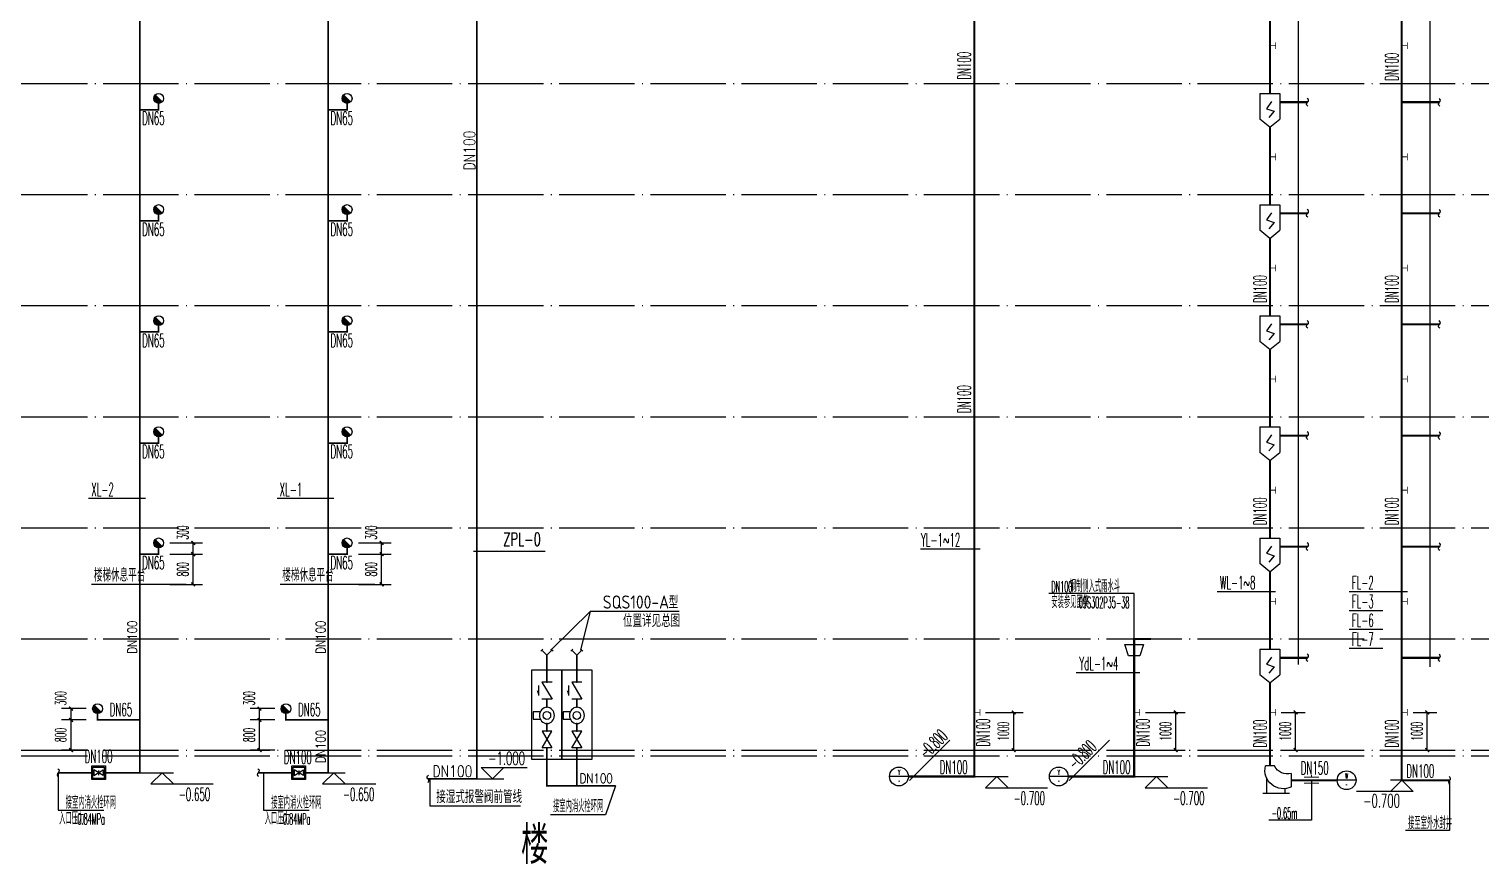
# Model space of a CAD drawing. Extents: x 27938 to 1507990, y 110129 to 923079.
# Drawn here: x 1215188 to 1253718, y 658313 to 680479 of the extents above; entities that cross this region are included whole.
import ezdxf
from ezdxf.enums import TextEntityAlignment as Align

# ---------------------------------------------------------------- set-up
doc = ezdxf.new("R2010")
doc.units = 0
doc.header["$LTSCALE"] = 1000
doc.header["$MEASUREMENT"] = 0
doc.linetypes.add('DOTE', pattern=[2.42, 2, -0.2, 0.02, -0.2])
for name, color, linetype in [('-JS', 4, 'Continuous'), ('DIM_SYMB', 3, 'Continuous'), ('DIM_不分区喷淋', 6, 'Continuous'), ('DIM_不分区消火栓', 1, 'Continuous'), ('DIM_不分区给水', 3, 'Continuous'), ('DIM_废水', 31, 'Continuous'), ('DIM_污水', 2, 'Continuous'), ('DIM_消防', 3, 'Continuous'), ('DIM_阳台', 3, 'Continuous'), ('DIM_雨水', 4, 'Continuous'), ('EQUIP_不分区消火栓', 7, 'Continuous'), ('EQUIP_污水', 7, 'Continuous'), ('EQUIP_消火栓', 7, 'Continuous'), ('EQUIP_消防', 7, 'Continuous'), ('EQUIP_阀门', 7, 'Continuous'), ('PIPE-不分区消火栓', 1, 'TG_X'), ('PIPE-喷淋', 6, 'ZP1'), ('PIPE-废水', 31, 'TG_F'), ('PIPE-污水', 2, 'W'), ('PIPE-雨水', 4, 'TG_Y'), ('TEXT_不分区消火栓', 7, 'Continuous'), ('TWT', 7, 'Continuous'), ('TWT_DIM', 3, 'Continuous'), ('TWT_ELEV', 3, 'Continuous'), ('TWT_LEAD', 3, 'Continuous'), ('VALVE_污水', 7, 'Continuous'), ('VALVE_消防', 7, 'Continuous'), ('VPIPE_DIM', 3, 'Continuous'), ('WELL_污水', 2, 'Continuous'), ('WELL_雨水', 4, 'Continuous'), ('污水', 3, 'Continuous')]:
    doc.layers.add(name, color=color, linetype=linetype)
doc.styles.add('_TCH_DIM_T3', font='SIMPLEX.shx', dxfattribs={"width": 0.494118, "bigfont": 'GBCBIG.shx'})
doc.styles.add('_TWT_DIM_ELE', font='SIMPLEX.shx', dxfattribs={"width": 0.7, "oblique": 9, "height": 3, "bigfont": 'aadri.shx'})
doc.styles.add('_TWT_PIPEDN', font='SIMPLEX', dxfattribs={"width": 0.8, "height": 3.5, "bigfont": 'HZTXT'})
doc.styles.add('_TWT_SERIAL', font='SIMPLEX', dxfattribs={"width": 0.8, "height": 3.5, "bigfont": 'HZTXT'})
doc.styles.get("Standard").update_dxf_attribs({"font": 'gbenor.shx', "bigfont": 'gbcbig.shx'})
doc.styles.add('TG_LINETYPE', font='SIMPLEX', dxfattribs={"width": 0.8, "height": 3, "bigfont": 'HZTXT'})
doc.linetypes.add('TG_F', pattern='A,2,-0.3,["F",TG_LINETYPE,S=0.1,R=0,X=-0.23,Y=-0.15],0', length=2.3)
doc.linetypes.add('TG_X', pattern='A,2,-0.229,["X",TG_LINETYPE,S=0.1,R=0,X=-0.229,Y=-0.15],0', length=2.229)
doc.linetypes.add('TG_Y', pattern='A,2,-0.229,["Y",TG_LINETYPE,S=0.1,R=0,X=-0.229,Y=-0.15],0', length=2.229)
doc.linetypes.add('W', pattern='A,3,-0.2,["W",Standard,S=0.25,R=0,X=-0.1,Y=-0.115],-0.2', length=3.4)
doc.linetypes.add('ZP1', pattern='A,3,-0.2,["ZP1",Standard,S=0.25,R=0,X=-0.1,Y=-0.115],-0.5', length=3.7)
doc.dimstyles.new('_TWT_ARCH&&100', dxfattribs={"dimtxt": 297.5, "dimasz": 100, "dimexe": 250, "dimexo": 300, "dimgap": 126.25, "dimtad": 1, "dimdec": 0, "dimzin": 0, "dimdsep": 46, "dimtxsty": '_TCH_DIM_T3', "dimblk": 'ARCHTICK', "dimcen": 0.09, "dimclrt": 7, "dimazin": 2, "dimtfac": 1, "dimtdec": 0, "dimtix": 1, "dimtmove": 2, "dimatfit": 3, "dimfxl": 1, "dimtolj": 1, "dimtzin": 0, "dimarcsym": 0})

# ---------------------------------------------------------------- blocks, each defined once
blk = doc.blocks.new('$TWTSYS$00000187')
blk.add_circle((0, 0, 0), 0.5)
blk = doc.blocks.new('A$C26D9763E')
at = {"layer": '污水'}
for p, q in [((-220, 744), (220, 744)), ((-220, 744), (-220, 179)), ((220, 744), (220, 179)), ((35, 567), (-75, 410)), ((-75, 410), (92, 352)), ((92, 352), (-27, 213)), ((0, 0), (-220, 179)), ((0, 0), (220, 179))]:
    blk.add_line(p, q, dxfattribs=at)
blk = doc.blocks.new('$VALVE_U$00000019')
blk.add_blockref('A$C26D9763E', (20, -488))
blk = doc.blocks.new('$TwtSys$00000132')
at = {"elevation": 0}
blk.add_lwpolyline([(7, -101, -0.575183), (0, 0, 0.604745), (-11, 101, 16.924828)], format="xyb", dxfattribs=at)
blk = doc.blocks.new('zd')
at = {"layer": '污水'}
for p, q in [((-4464330, -2109605), (-4464230, -2109605)), ((-4464517, -2109687), (-4464517, -2109837)), ((-4464246, -2109908), (-4464246, -2109745)), ((-4464495, -2109908), (-4464202, -2109908)), ((-4464450, -2109908), (-4464450, -2109857))]:
    blk.add_line(p, q, dxfattribs=at)
for centre, radius, start, end in [((-4464472, -2109537), 157, 253.3029, 334.5395), ((-4464429, -2109653), 204, 244.2903, 13.8319)]:
    blk.add_arc(centre, radius, start, end, dxfattribs=at)
blk = doc.blocks.new('$VALVE_U$00000020')
at = {"xscale": 2, "yscale": 2, "zscale": 2}
blk.add_blockref('zd', (8928719, 4219513), dxfattribs=at)
blk = doc.blocks.new('$VALVE$00000553')
at = {"const_width": 30}
for points in [[(0, 100), (-250, 100), (-250, 100)], [(0, 100), (0, 175)], [(0, 100), (250, 100), (250, 100)], [(-250, -100), (-250, -100), (0, -100)], [(250, -100), (250, -100), (0, -100)], [(0, -175), (0, -100)]]:
    blk.add_lwpolyline(points, dxfattribs=at)
blk = doc.blocks.new('$VALVE$00000295')
blk.add_lwpolyline([(-125, 72), (-125, -72), (125, 72), (125, -72), (-125, 72)])
for p in [(-125, 0), (125, 0)]:
    blk.add_point(p)
blk = doc.blocks.new('$VALVE$00000315')
for p, q in [((-125, -75), (-125, 75)), ((-125, 75), (125, -75)), ((-75, 125), (75, 125)), ((125, -75), (125, 75))]:
    blk.add_line(p, q)
for p in [(-125, 0), (125, 0)]:
    blk.add_point(p)
blk.add_solid([(0, 125), (0, 150), (75, 125)])
blk = doc.blocks.new('$VALVE$00000751')
for p, q in [((-53, -108), (-53, -221)), ((53, -221), (53, -108)), ((-53, -221), (53, -221))]:
    blk.add_line(p, q)
blk.add_lwpolyline([(-120, 0, 1), (120, 0, 1), (-120, 0, 1.76642)], format="xyb")
blk.add_circle((0, 0), 60)
for p in [(-120, 0), (120, 0)]:
    blk.add_point(p)
blk = doc.blocks.new('$ATTACHMENT$00000194')
for p, q in [((0, 0), (134, 134)), ((0, 0), (134, -134)), ((107, 162), (134, 134)), ((161, 107), (134, 134)), ((107, -161), (134, -134)), ((161, -107), (134, -134))]:
    blk.add_line(p, q)
blk = doc.blocks.new('A$C0CF979EF')
at = {"layer": 'PIPE-不分区消火栓'}
for points in [[(-795, -2305), (-817, -2305), (-817, -2327)], [(-795, -2305), (-795, -2327), (-817, -2327)]]:
    blk.add_hatch(color=256, dxfattribs=at).paths.add_polyline_path(points)
for points in [[(-397, 778), (-397, -1603), (-1192, -1603), (-1192, 778)], [(397, 778), (397, -1603), (-397, -1603), (-397, 778)]]:
    blk.add_lwpolyline(points, close=True)
for p in [(-795, 450), (0, 450), (-795, 0), (0, 0), (-795, -219), (0, -219), (-795, -651), (0, -651), (-795, -848), (0, -848), (-795, -1299), (0, -1299)]:
    blk.add_point(p)
at = {"layer": 'DIM_不分区消火栓'}
for p, q in [((1027, -2305), (760, -3074)), ((760, -3074), (-703, -3074))]:
    blk.add_line(p, q, dxfattribs=at)
at = {"layer": 'PIPE-不分区消火栓', "const_width": 45}
for points in [[(-795, 1162), (-795, 450)], [(0, 1162), (0, 450)], [(-795, 0), (-795, -219)], [(0, 0), (0, -219)], [(-795, -651), (-795, -848)], [(0, -651), (0, -848)], [(-795, -1299), (-795, -2305)], [(0, -1299), (0, -2305)], [(-795, -2305), (0, -2305)], [(0, -2305), (1027, -2305)]]:
    blk.add_lwpolyline(points, dxfattribs=at)
at = {"layer": 'TWT_LEAD'}
for p, q in [((-692, 1295), (361, 2330)), ((103, 1295), (361, 2330)), ((361, 2330), (2711, 2330))]:
    blk.add_line(p, q, dxfattribs=at)
at = {"layer": 'EQUIP_消防', "yscale": -1, "rotation": 90.00000000000001}
for p in [(-795, 1162), (0, 1162)]:
    blk.add_blockref('$ATTACHMENT$00000194', p, dxfattribs=at)
at = {"layer": 'EQUIP_阀门', "xscale": 1.8, "zscale": 1.8, "rotation": 270}
for name, p, yscale in [('$VALVE$00000315', (-795, 225), -1.8), ('$VALVE$00000315', (0, 225), -1.8), ('$VALVE$00000751', (-795, -435), 1.65), ('$VALVE$00000751', (0, -435), 1.65), ('$VALVE$00000295', (-795, -1074), 1.8), ('$VALVE$00000295', (0, -1074), 1.8)]:
    blk.add_blockref(name, p, dxfattribs=dict(at, yscale=yscale))
at = {"layer": 'DIM_不分区消火栓', "color": 7, "style": '_TCH_DIM_T3', "width": 0.494118}
blk.add_text('接室内消火栓环网', height=337.6, dxfattribs=at).set_placement((-633, -3004))
at = {"layer": 'TEXT_不分区消火栓', "style": '_TWT_PIPEDN', "width": 0.8}
blk.add_text('DN100', height=250, dxfattribs=at).set_placement((71, -2230))
at = {"layer": 'TWT_LEAD', "color": 7}
for s, height, p in [('SQS100-A', 350, (687, 2400)), ('型', 338, (2437, 2400)), ('位置详见总图', 337.6, (1223, 1910))]:
    blk.add_text(s, height=height, dxfattribs=at).set_placement(p)
blk = doc.blocks.new('$TwtSys$00000386')
blk.add_line((-93, 93, 0), (93, -93, 0))
blk.add_circle((0, 0, 0), 131)
at = {"color": 0}
for points in [[(34, -127, 0), (-127, 34, 0), (93, -93, 0), (-93, 93, 0)], [(-34, -127, 0), (-127, -34, 0), (34, -127, 0), (-127, 34, 0)], [(-93, -93, 0), (-93, -93, 0), (-34, -127, 0), (-127, -34, 0)]]:
    blk.add_solid(points, dxfattribs=at)
at = {"flags": 9}
blk.add_attdef('A', (0, 0, 0), '', height=0.00524, dxfattribs=at)
blk = doc.blocks.new('$VALVE$00000296')
for points in [[(-125, 72), (-125, -72), (125, 72), (125, -72), (-125, 72)], [(0, 60), (0, -64)]]:
    blk.add_lwpolyline(points)
for p in [(-125, 0), (125, 0)]:
    blk.add_point(p)
blk = doc.blocks.new('_ArchTick')
at = {"color": 0, "linetype": 'ByBlock', "const_width": 0.4}
blk.add_lwpolyline([(-0.5, -0.5), (0.5, 0.5)], dxfattribs=at)
blk = doc.blocks.new('*D1233')
at = {"layer": 'Defpoints', "color": 0}
for p in [(1221304, 662436), (1222007, 662436), (1222007, 662136)]:
    blk.add_point(p, dxfattribs=at)
at = {"layer": 'TWT_DIM', "color": 0, "lineweight": -2}
for p, q in [((1221707, 662436), (1221054, 662436)), ((1221304, 662136), (1221304, 662436)), ((1221707, 662136), (1221054, 662136))]:
    blk.add_line(p, q, dxfattribs=at)
at = {"layer": 'TWT_DIM', "color": 0, "lineweight": -2, "xscale": 100, "yscale": 100, "zscale": 100}
for p, rotation in [((1221304, 662436), 90), ((1221304, 662136), 270)]:
    blk.add_blockref('_ArchTick', p, dxfattribs=dict(at, rotation=rotation))
at = {"layer": 'TWT_DIM', "color": 7, "insert": (1221029, 662711), "char_height": 297.5, "attachment_point": 5, "rotation": 90, "style": '_TCH_DIM_T3'}
blk.add_mtext('\\A1;300', dxfattribs=at)
blk = doc.blocks.new('*D1234')
at = {"layer": 'Defpoints', "color": 0}
for p in [(1221304, 662136), (1222007, 662136), (1222007, 661336)]:
    blk.add_point(p, dxfattribs=at)
at = {"layer": 'TWT_DIM', "color": 0, "lineweight": -2}
for p, q in [((1221707, 662136), (1221054, 662136)), ((1221304, 661336), (1221304, 662136)), ((1221707, 661336), (1221054, 661336))]:
    blk.add_line(p, q, dxfattribs=at)
at = {"layer": 'TWT_DIM', "color": 0, "lineweight": -2, "xscale": 100, "yscale": 100, "zscale": 100}
for p, rotation in [((1221304, 662136), 90), ((1221304, 661336), 270)]:
    blk.add_blockref('_ArchTick', p, dxfattribs=dict(at, rotation=rotation))
at = {"layer": 'TWT_DIM', "color": 7, "insert": (1221029, 661736), "char_height": 297.5, "attachment_point": 5, "rotation": 90, "style": '_TCH_DIM_T3'}
blk.add_mtext('\\A1;800', dxfattribs=at)
blk = doc.blocks.new('*D1235')
at = {"layer": 'Defpoints', "color": 0}
for p in [(1223628, 666836), (1224545, 666836), (1223628, 666536)]:
    blk.add_point(p, dxfattribs=at)
at = {"layer": 'TWT_DIM', "color": 0, "lineweight": -2}
for p, q in [((1223928, 666836), (1224795, 666836)), ((1224545, 666536), (1224545, 666836)), ((1223928, 666536), (1224795, 666536))]:
    blk.add_line(p, q, dxfattribs=at)
at = {"layer": 'TWT_DIM', "color": 0, "lineweight": -2, "xscale": 100, "yscale": 100, "zscale": 100}
for p, rotation in [((1224545, 666836), 90), ((1224545, 666536), 270)]:
    blk.add_blockref('_ArchTick', p, dxfattribs=dict(at, rotation=rotation))
at = {"layer": 'TWT_DIM', "color": 7, "insert": (1224270, 667111), "char_height": 297.5, "attachment_point": 5, "rotation": 90, "style": '_TCH_DIM_T3'}
blk.add_mtext('\\A1;300', dxfattribs=at)
blk = doc.blocks.new('*D1236')
at = {"layer": 'Defpoints', "color": 0}
for p in [(1223628, 666536), (1224545, 666536), (1223628, 665736)]:
    blk.add_point(p, dxfattribs=at)
at = {"layer": 'TWT_DIM', "color": 0, "lineweight": -2}
for p, q in [((1223928, 666536), (1224795, 666536)), ((1224545, 665736), (1224545, 666536)), ((1223928, 665736), (1224795, 665736))]:
    blk.add_line(p, q, dxfattribs=at)
at = {"layer": 'TWT_DIM', "color": 0, "lineweight": -2, "xscale": 100, "yscale": 100, "zscale": 100}
for p, rotation in [((1224545, 666536), 90), ((1224545, 665736), 270)]:
    blk.add_blockref('_ArchTick', p, dxfattribs=dict(at, rotation=rotation))
at = {"layer": 'TWT_DIM', "color": 7, "insert": (1224270, 666136), "char_height": 297.5, "attachment_point": 5, "rotation": 90, "style": '_TCH_DIM_T3'}
blk.add_mtext('\\A1;800', dxfattribs=at)
blk = doc.blocks.new('*D1237')
at = {"layer": 'Defpoints', "color": 0}
for p in [(1216304, 662436), (1217007, 662436), (1217007, 662136)]:
    blk.add_point(p, dxfattribs=at)
at = {"layer": 'TWT_DIM', "color": 0, "lineweight": -2}
for p, q in [((1216707, 662436), (1216054, 662436)), ((1216304, 662136), (1216304, 662436)), ((1216707, 662136), (1216054, 662136))]:
    blk.add_line(p, q, dxfattribs=at)
at = {"layer": 'TWT_DIM', "color": 0, "lineweight": -2, "xscale": 100, "yscale": 100, "zscale": 100}
for p, rotation in [((1216304, 662436), 90), ((1216304, 662136), 270)]:
    blk.add_blockref('_ArchTick', p, dxfattribs=dict(at, rotation=rotation))
at = {"layer": 'TWT_DIM', "color": 7, "insert": (1216029, 662711), "char_height": 297.5, "attachment_point": 5, "rotation": 90, "style": '_TCH_DIM_T3'}
blk.add_mtext('\\A1;300', dxfattribs=at)
blk = doc.blocks.new('*D1238')
at = {"layer": 'Defpoints', "color": 0}
for p in [(1216304, 662136), (1217007, 662136), (1217007, 661336)]:
    blk.add_point(p, dxfattribs=at)
at = {"layer": 'TWT_DIM', "color": 0, "lineweight": -2}
for p, q in [((1216707, 662136), (1216054, 662136)), ((1216304, 661336), (1216304, 662136)), ((1216707, 661336), (1216054, 661336))]:
    blk.add_line(p, q, dxfattribs=at)
at = {"layer": 'TWT_DIM', "color": 0, "lineweight": -2, "xscale": 100, "yscale": 100, "zscale": 100}
for p, rotation in [((1216304, 662136), 90), ((1216304, 661336), 270)]:
    blk.add_blockref('_ArchTick', p, dxfattribs=dict(at, rotation=rotation))
at = {"layer": 'TWT_DIM', "color": 7, "insert": (1216029, 661736), "char_height": 297.5, "attachment_point": 5, "rotation": 90, "style": '_TCH_DIM_T3'}
blk.add_mtext('\\A1;800', dxfattribs=at)
blk = doc.blocks.new('*D1239')
at = {"layer": 'Defpoints', "color": 0}
for p in [(1218628, 666836), (1219545, 666836), (1218628, 666536)]:
    blk.add_point(p, dxfattribs=at)
at = {"layer": 'TWT_DIM', "color": 0, "lineweight": -2}
for p, q in [((1218928, 666836), (1219795, 666836)), ((1219545, 666536), (1219545, 666836)), ((1218928, 666536), (1219795, 666536))]:
    blk.add_line(p, q, dxfattribs=at)
at = {"layer": 'TWT_DIM', "color": 0, "lineweight": -2, "xscale": 100, "yscale": 100, "zscale": 100}
for p, rotation in [((1219545, 666836), 90), ((1219545, 666536), 270)]:
    blk.add_blockref('_ArchTick', p, dxfattribs=dict(at, rotation=rotation))
at = {"layer": 'TWT_DIM', "color": 7, "insert": (1219270, 667111), "char_height": 297.5, "attachment_point": 5, "rotation": 90, "style": '_TCH_DIM_T3'}
blk.add_mtext('\\A1;300', dxfattribs=at)
blk = doc.blocks.new('*D1240')
at = {"layer": 'Defpoints', "color": 0}
for p in [(1218628, 666536), (1219545, 666536), (1218628, 665736)]:
    blk.add_point(p, dxfattribs=at)
at = {"layer": 'TWT_DIM', "color": 0, "lineweight": -2}
for p, q in [((1218928, 666536), (1219795, 666536)), ((1219545, 665736), (1219545, 666536)), ((1218928, 665736), (1219795, 665736))]:
    blk.add_line(p, q, dxfattribs=at)
at = {"layer": 'TWT_DIM', "color": 0, "lineweight": -2, "xscale": 100, "yscale": 100, "zscale": 100}
for p, rotation in [((1219545, 666536), 90), ((1219545, 665736), 270)]:
    blk.add_blockref('_ArchTick', p, dxfattribs=dict(at, rotation=rotation))
at = {"layer": 'TWT_DIM', "color": 7, "insert": (1219270, 666136), "char_height": 297.5, "attachment_point": 5, "rotation": 90, "style": '_TCH_DIM_T3'}
blk.add_mtext('\\A1;800', dxfattribs=at)
blk = doc.blocks.new('*D210')
at = {"layer": 'Defpoints', "color": 0}
for p in [(1251617, 662336), (1252293, 662336), (1251617, 661336)]:
    blk.add_point(p, dxfattribs=at)
at = {"layer": 'TWT_DIM', "color": 0, "lineweight": -2}
for p, q in [((1251917, 662336), (1252543, 662336)), ((1252293, 661336), (1252293, 662336)), ((1251917, 661336), (1252543, 661336))]:
    blk.add_line(p, q, dxfattribs=at)
at = {"layer": 'TWT_DIM', "color": 0, "lineweight": -2, "xscale": 100, "yscale": 100, "zscale": 100}
for p, rotation in [((1252293, 662336), 90), ((1252293, 661336), 270)]:
    blk.add_blockref('_ArchTick', p, dxfattribs=dict(at, rotation=rotation))
at = {"layer": 'TWT_DIM', "color": 7, "insert": (1252018, 661836), "char_height": 297.5, "attachment_point": 5, "rotation": 90, "style": '_TCH_DIM_T3'}
blk.add_mtext('\\A1;1000', dxfattribs=at)
blk = doc.blocks.new('*D211')
at = {"layer": 'Defpoints', "color": 0}
for p in [(1248117, 662336), (1248799, 662336), (1248117, 661336)]:
    blk.add_point(p, dxfattribs=at)
at = {"layer": 'TWT_DIM', "color": 0, "lineweight": -2}
for p, q in [((1248417, 662336), (1249049, 662336)), ((1248799, 661336), (1248799, 662336)), ((1248417, 661336), (1249049, 661336))]:
    blk.add_line(p, q, dxfattribs=at)
at = {"layer": 'TWT_DIM', "color": 0, "lineweight": -2, "xscale": 100, "yscale": 100, "zscale": 100}
for p, rotation in [((1248799, 662336), 90), ((1248799, 661336), 270)]:
    blk.add_blockref('_ArchTick', p, dxfattribs=dict(at, rotation=rotation))
at = {"layer": 'TWT_DIM', "color": 7, "insert": (1248524, 661836), "char_height": 297.5, "attachment_point": 5, "rotation": 90, "style": '_TCH_DIM_T3'}
blk.add_mtext('\\A1;1000', dxfattribs=at)
blk = doc.blocks.new('*D214')
at = {"layer": 'Defpoints', "color": 0}
for p in [(1244514, 662336), (1245620, 662336), (1244514, 661336)]:
    blk.add_point(p, dxfattribs=at)
at = {"layer": 'TWT_DIM', "color": 0, "lineweight": -2}
for p, q in [((1244814, 662336), (1245870, 662336)), ((1245620, 661336), (1245620, 662336)), ((1244814, 661336), (1245870, 661336))]:
    blk.add_line(p, q, dxfattribs=at)
at = {"layer": 'TWT_DIM', "color": 0, "lineweight": -2, "xscale": 100, "yscale": 100, "zscale": 100}
for p, rotation in [((1245620, 662336), 90), ((1245620, 661336), 270)]:
    blk.add_blockref('_ArchTick', p, dxfattribs=dict(at, rotation=rotation))
at = {"layer": 'TWT_DIM', "color": 7, "insert": (1245345, 661836), "char_height": 297.5, "attachment_point": 5, "rotation": 90, "style": '_TCH_DIM_T3'}
blk.add_mtext('\\A1;1000', dxfattribs=at)
blk = doc.blocks.new('*D215')
at = {"layer": 'Defpoints', "color": 0}
for p in [(1240274, 662336), (1241318, 662336), (1240274, 661336)]:
    blk.add_point(p, dxfattribs=at)
at = {"layer": 'TWT_DIM', "color": 0, "lineweight": -2}
for p, q in [((1240574, 662336), (1241568, 662336)), ((1241318, 661336), (1241318, 662336)), ((1240574, 661336), (1241568, 661336))]:
    blk.add_line(p, q, dxfattribs=at)
at = {"layer": 'TWT_DIM', "color": 0, "lineweight": -2, "xscale": 100, "yscale": 100, "zscale": 100}
for p, rotation in [((1241318, 662336), 90), ((1241318, 661336), 270)]:
    blk.add_blockref('_ArchTick', p, dxfattribs=dict(at, rotation=rotation))
at = {"layer": 'TWT_DIM', "color": 7, "insert": (1241043, 661836), "char_height": 297.5, "attachment_point": 5, "rotation": 90, "style": '_TCH_DIM_T3'}
blk.add_mtext('\\A1;1000', dxfattribs=at)
blk = doc.blocks.new('$ATTACHMENT$00000073')
at = {"const_width": 20}
for points in [[(0, 0), (150, 0)], [(150, 90), (150, -90)]]:
    blk.add_lwpolyline(points, dxfattribs=at)

msp = doc.modelspace()

# ---------------------------------------------------------------- hatches: boundary and pattern name
at = {"layer": 'PIPE-不分区消火栓'}
for points in [[(1218627.9, 678335.9), (1218627.9, 678313.4), (1218650.4, 678313.4)], [(1218627.9, 678335.9), (1218650.4, 678335.9), (1218650.4, 678313.4)], [(1218627.9, 678335.9), (1218650.4, 678335.9), (1218650.4, 678313.4)], [(1218627.9, 678335.9), (1218627.9, 678313.4), (1218650.4, 678313.4)], [(1223627.9, 678335.9), (1223627.9, 678313.4), (1223650.4, 678313.4)], [(1223627.9, 678335.9), (1223650.4, 678335.9), (1223650.4, 678313.4)], [(1223627.9, 678335.9), (1223650.4, 678335.9), (1223650.4, 678313.4)], [(1223627.9, 678335.9), (1223627.9, 678313.4), (1223650.4, 678313.4)], [(1218627.9, 675385.9), (1218627.9, 675363.4), (1218650.4, 675363.4)], [(1218627.9, 675385.9), (1218650.4, 675385.9), (1218650.4, 675363.4)], [(1218627.9, 675385.9), (1218650.4, 675385.9), (1218650.4, 675363.4)], [(1218627.9, 675385.9), (1218627.9, 675363.4), (1218650.4, 675363.4)], [(1223627.9, 675385.9), (1223627.9, 675363.4), (1223650.4, 675363.4)], [(1223627.9, 675385.9), (1223650.4, 675385.9), (1223650.4, 675363.4)], [(1223627.9, 675385.9), (1223650.4, 675385.9), (1223650.4, 675363.4)], [(1223627.9, 675385.9), (1223627.9, 675363.4), (1223650.4, 675363.4)], [(1218627.9, 672435.9), (1218627.9, 672413.4), (1218650.4, 672413.4)], [(1218627.9, 672435.9), (1218650.4, 672435.9), (1218650.4, 672413.4)], [(1218627.9, 672435.9), (1218650.4, 672435.9), (1218650.4, 672413.4)], [(1218627.9, 672435.9), (1218627.9, 672413.4), (1218650.4, 672413.4)], [(1223627.9, 672435.9), (1223627.9, 672413.4), (1223650.4, 672413.4)], [(1223627.9, 672435.9), (1223650.4, 672435.9), (1223650.4, 672413.4)], [(1223627.9, 672435.9), (1223650.4, 672435.9), (1223650.4, 672413.4)], [(1223627.9, 672435.9), (1223627.9, 672413.4), (1223650.4, 672413.4)], [(1218627.9, 669485.9), (1218627.9, 669463.4), (1218650.4, 669463.4)], [(1218627.9, 669485.9), (1218650.4, 669485.9), (1218650.4, 669463.4)], [(1218627.9, 669485.9), (1218650.4, 669485.9), (1218650.4, 669463.4)], [(1218627.9, 669485.9), (1218627.9, 669463.4), (1218650.4, 669463.4)], [(1223627.9, 669485.9), (1223627.9, 669463.4), (1223650.4, 669463.4)], [(1223627.9, 669485.9), (1223650.4, 669485.9), (1223650.4, 669463.4)], [(1223627.9, 669485.9), (1223650.4, 669485.9), (1223650.4, 669463.4)], [(1223627.9, 669485.9), (1223627.9, 669463.4), (1223650.4, 669463.4)], [(1218627.9, 666535.9), (1218627.9, 666513.4), (1218650.4, 666513.4)], [(1218627.9, 666535.9), (1218650.4, 666535.9), (1218650.4, 666513.4)], [(1218627.9, 666535.9), (1218650.4, 666535.9), (1218650.4, 666513.4)], [(1218627.9, 666535.9), (1218627.9, 666513.4), (1218650.4, 666513.4)], [(1223627.9, 666535.9), (1223627.9, 666513.4), (1223650.4, 666513.4)], [(1223627.9, 666535.9), (1223650.4, 666535.9), (1223650.4, 666513.4)], [(1223627.9, 666535.9), (1223650.4, 666535.9), (1223650.4, 666513.4)], [(1223627.9, 666535.9), (1223627.9, 666513.4), (1223650.4, 666513.4)], [(1218127.9, 663785.9), (1218127.9, 663763.4), (1218150.4, 663763.4)], [(1218127.9, 663785.9), (1218150.4, 663785.9), (1218150.4, 663763.4)], [(1223127.9, 663785.9), (1223127.9, 663763.4), (1223150.4, 663763.4)], [(1223127.9, 663785.9), (1223150.4, 663785.9), (1223150.4, 663763.4)], [(1223127.9, 663785.9), (1223127.9, 663763.4), (1223150.4, 663763.4)], [(1223127.9, 663785.9), (1223150.4, 663785.9), (1223150.4, 663763.4)], [(1217006.5, 662135.8), (1217006.5, 662113.3), (1216984, 662113.3)], [(1217006.5, 662135.8), (1216984, 662135.8), (1216984, 662113.3)], [(1222006.5, 662135.8), (1222006.5, 662113.3), (1221984, 662113.3)], [(1222006.5, 662135.8), (1221984, 662135.8), (1221984, 662113.3)], [(1218127.9, 660735.9), (1218150.4, 660735.9), (1218150.4, 660713.4)], [(1218127.9, 660735.9), (1218127.9, 660713.4), (1218150.4, 660713.4)], [(1223127.9, 660735.9), (1223150.4, 660735.9), (1223150.4, 660713.4)], [(1223127.9, 660735.9), (1223127.9, 660713.4), (1223150.4, 660713.4)]]:
    msp.add_hatch(color=256, dxfattribs=at).paths.add_polyline_path(points)
at = {"layer": 'PIPE-喷淋'}
for points in [[(1227075.5, 660573), (1227075.5, 660550.5), (1227098, 660550.5)], [(1227075.5, 660573), (1227098, 660573), (1227098, 660550.5)]]:
    msp.add_hatch(color=256, dxfattribs=at).paths.add_polyline_path(points)
at = {"layer": 'PIPE-废水'}
for points in [[(1251617.4, 660535.9), (1251589.9, 660535.9), (1251589.9, 660508.4)], [(1251617.4, 660535.9), (1251617.4, 660508.4), (1251589.9, 660508.4)]]:
    msp.add_hatch(color=256, dxfattribs=at).paths.add_polyline_path(points)
at = {"layer": 'PIPE-雨水'}
for points in [[(1244514.4, 664285.9), (1244514.4, 664313.4), (1244486.9, 664313.4)], [(1244514.4, 664285.9), (1244486.9, 664285.9), (1244486.9, 664313.4)], [(1244514.4, 664285.9), (1244514.4, 664313.4), (1244486.9, 664313.4)], [(1244514.4, 664285.9), (1244486.9, 664285.9), (1244486.9, 664313.4)], [(1240274.2, 660635.9), (1240274.2, 660608.4), (1240301.7, 660608.4)], [(1240274.2, 660635.9), (1240301.7, 660635.9), (1240301.7, 660608.4)], [(1240274.2, 660635.9), (1240301.7, 660635.9), (1240301.7, 660608.4)], [(1240274.2, 660635.9), (1240274.2, 660608.4), (1240301.7, 660608.4)], [(1244514.4, 660635.9), (1244514.4, 660608.4), (1244541.9, 660608.4)], [(1244514.4, 660635.9), (1244541.9, 660635.9), (1244541.9, 660608.4)], [(1244514.4, 660635.9), (1244541.9, 660635.9), (1244541.9, 660608.4)], [(1244514.4, 660635.9), (1244514.4, 660608.4), (1244541.9, 660608.4)]]:
    msp.add_hatch(color=256, dxfattribs=at).paths.add_polyline_path(points)

# ---------------------------------------------------------------- linework, layer by layer
at = {"layer": '-JS'}
for points in [[(1216854.5, 660913.9), (1217214.5, 660913.9), (1217214.5, 660555.9), (1216854.5, 660555.9)], [(1216884.5, 660883.9), (1217184.5, 660883.9), (1217184.5, 660585.9), (1216884.5, 660585.9)], [(1222165.9, 660913.9), (1222525.9, 660913.9), (1222525.9, 660555.9), (1222165.9, 660555.9)], [(1222195.9, 660883.9), (1222495.9, 660883.9), (1222495.9, 660585.9), (1222195.9, 660585.9)]]:
    msp.add_lwpolyline(points, close=True, dxfattribs=at)
at = {"ltscale": 0.5}
for points in [[(1219361.6, 665735.9), (1216848.4, 665735.9)], [(1224361.6, 665735.9), (1221848.4, 665735.9)]]:
    msp.add_lwpolyline(points, dxfattribs=at)
at = {"layer": 'DIM_不分区喷淋'}
msp.add_line((1226981.7, 666617.2), (1228886.7, 666617.2), dxfattribs=at)
at = {"layer": 'DIM_不分区消火栓'}
for p, q in [((1215959.3, 660735.9), (1215959.3, 659744.2)), ((1221412.9, 660735.9), (1221412.9, 659744.2)), ((1215959.3, 659744.2), (1217170.4, 659744.2)), ((1221412.9, 659744.2), (1222624, 659744.2))]:
    msp.add_line(p, q, dxfattribs=at)
at = {"layer": 'DIM_不分区给水'}
for p, q in [((1225822.8, 660585.3), (1225822.8, 659860)), ((1225822.8, 659860), (1228231.5, 659860))]:
    msp.add_line(p, q, dxfattribs=at)
at = {"layer": 'DIM_废水'}
for p, q in [((1251767.4, 665536.3), (1250220, 665536.3)), ((1251117.4, 665036.3), (1250220, 665036.3)), ((1251117.4, 664536.3), (1250220, 664536.3)), ((1251117.4, 664036.3), (1250220, 664036.3))]:
    msp.add_line(p, q, dxfattribs=at)
at = {"layer": 'DIM_污水'}
for p, q in [((1248267.4, 665536.3), (1246720, 665536.3)), ((1250402.7, 660535.9), (1249902.7, 660535.9))]:
    msp.add_line(p, q, dxfattribs=at)
msp.add_circle((1250152.7, 660535.9), 250, dxfattribs=at)
at = {"layer": 'DIM_消防'}
for p, q in [((1218277.9, 668010.9), (1216770.3, 668010.9)), ((1223277.9, 668010.9), (1221770.3, 668010.9)), ((1239619.6, 661595.8), (1238553.6, 660529.8)), ((1243859.8, 661595.8), (1242793.8, 660529.8))]:
    msp.add_line(p, q, dxfattribs=at)
at = {"layer": 'DIM_阳台'}
for p, q in [((1249218.2, 660535.9), (1249218.2, 659479.4)), ((1252879.6, 660535.9), (1252879.6, 659201)), ((1249218.2, 659479.4), (1248092.7, 659479.4)), ((1252879.6, 659201), (1251714.1, 659201))]:
    msp.add_line(p, q, dxfattribs=at)
at = {"layer": 'DIM_雨水'}
for p, q in [((1248874.5, 663610.3), (1248874.5, 692080.1)), ((1252373.7, 663542.8), (1252373.7, 692081.1)), ((1240424.2, 666671.8), (1238847.6, 666671.8)), ((1244514.4, 665489.5), (1242247.2, 665489.5)), ((1244514.4, 664285.9), (1244514.4, 665489.5)), ((1244664.4, 663389.2), (1242972.8, 663389.2)), ((1238524.2, 660635.9), (1238024.2, 660635.9)), ((1242764.4, 660635.9), (1242264.4, 660635.9))]:
    msp.add_line(p, q, dxfattribs=at)
for centre in [(1238274.2, 660635.9), (1242514.4, 660635.9)]:
    msp.add_circle(centre, 250, dxfattribs=at)
at = {"layer": 'PIPE-不分区消火栓', "const_width": 45}
for points in [[(1218127.9, 678335.9), (1218127.9, 681285.9)], [(1223127.9, 678335.9), (1223127.9, 681285.9)], [(1218627.9, 678335.9), (1218627.9, 678504.9)], [(1223627.9, 678335.9), (1223627.9, 678504.9)], [(1218127.9, 675385.9), (1218127.9, 678335.9)], [(1218127.9, 678335.9), (1218627.9, 678335.9)], [(1223127.9, 675385.9), (1223127.9, 678335.9)], [(1223127.9, 678335.9), (1223627.9, 678335.9)], [(1218627.9, 675385.9), (1218627.9, 675554.9)], [(1223627.9, 675385.9), (1223627.9, 675554.9)], [(1218127.9, 672435.9), (1218127.9, 675385.9)], [(1218127.9, 675385.9), (1218627.9, 675385.9)], [(1223127.9, 672435.9), (1223127.9, 675385.9)], [(1223127.9, 675385.9), (1223627.9, 675385.9)], [(1218127.9, 669485.9), (1218127.9, 672435.9)], [(1218127.9, 672435.9), (1218627.9, 672435.9)], [(1218627.9, 672435.9), (1218627.9, 672604.9)], [(1223127.9, 669485.9), (1223127.9, 672435.9)], [(1223127.9, 672435.9), (1223627.9, 672435.9)], [(1223627.9, 672435.9), (1223627.9, 672604.9)], [(1218627.9, 669485.9), (1218627.9, 669654.9)], [(1223627.9, 669485.9), (1223627.9, 669654.9)], [(1218127.9, 666535.9), (1218127.9, 669485.9)], [(1218127.9, 669485.9), (1218627.9, 669485.9)], [(1223127.9, 666535.9), (1223127.9, 669485.9)], [(1223127.9, 669485.9), (1223627.9, 669485.9)], [(1218627.9, 666535.9), (1218627.9, 666704.9)], [(1223627.9, 666535.9), (1223627.9, 666704.9)], [(1218127.9, 666535.9), (1218627.9, 666535.9)], [(1218127.9, 662135.8), (1218127.9, 666535.9)], [(1223127.9, 666535.9), (1223627.9, 666535.9)], [(1223127.9, 662135.8), (1223127.9, 666535.9)], [(1217006.5, 662135.8), (1217006.5, 662304.8)], [(1218127.9, 662135.8), (1217006.5, 662135.8)], [(1218127.9, 660735.9), (1218127.9, 662135.8)], [(1222006.5, 662135.8), (1222006.5, 662304.8)], [(1223127.9, 662135.8), (1222006.5, 662135.8)], [(1223127.9, 660735.9), (1223127.9, 662135.8)], [(1215959.5, 660735.9), (1216909.5, 660735.9)], [(1217159.5, 660735.9), (1218127.9, 660735.9)], [(1221270.9, 660735.9), (1222220.9, 660735.9)], [(1222470.9, 660735.9), (1223127.9, 660735.9)]]:
    msp.add_lwpolyline(points, dxfattribs=at)
at = {"layer": 'PIPE-喷淋', "ltscale": 0.5, "const_width": 45}
for points in [[(1227075.5, 660573), (1227075.5, 693935.9)], [(1227075.5, 660573), (1225775, 660573)]]:
    msp.add_lwpolyline(points, dxfattribs=at)
at = {"layer": 'PIPE-废水', "const_width": 55}
for points in [[(1251617.4, 680035.9), (1251617.4, 681485.9)], [(1251617.4, 678535.9), (1251617.4, 680035.9)], [(1251617.4, 678535.9), (1252617.4, 678535.9)], [(1251617.4, 677085.9), (1251617.4, 678535.9)], [(1251617.4, 675585.9), (1251617.4, 677085.9)], [(1251617.4, 675585.9), (1252617.4, 675585.9)], [(1251617.4, 674135.9), (1251617.4, 675585.9)], [(1251617.4, 672635.9), (1251617.4, 674135.9)], [(1251617.4, 672635.9), (1252617.4, 672635.9)], [(1251617.4, 671185.9), (1251617.4, 672635.9)], [(1251617.4, 669685.9), (1251617.4, 671185.9)], [(1251617.4, 669685.9), (1252617.4, 669685.9)], [(1251617.4, 668235.9), (1251617.4, 669685.9)], [(1251617.4, 666735.9), (1251617.4, 668235.9)], [(1251617.4, 666735.9), (1252617.4, 666735.9)], [(1251617.4, 665285.9), (1251617.4, 666735.9)], [(1251617.4, 663785.9), (1251617.4, 665285.9)], [(1251617.4, 663785.9), (1252617.4, 663785.9)], [(1251617.4, 662335.9), (1251617.4, 663785.9)], [(1251617.4, 660535.9), (1251617.4, 662335.9)], [(1251617.4, 660535.9), (1252879.6, 660535.9)]]:
    msp.add_lwpolyline(points, dxfattribs=at)
at = {"layer": 'PIPE-污水', "const_width": 55}
for points in [[(1248117.4, 680035.9), (1248117.4, 680821.2)], [(1248117.4, 678763.7), (1248117.4, 680035.9)], [(1248382, 678535.9), (1249117.4, 678535.9)], [(1248117.4, 677085.9), (1248117.4, 677871.2)], [(1248117.4, 675813.7), (1248117.4, 677085.9)], [(1248382, 675585.9), (1249117.4, 675585.9)], [(1248117.4, 674135.9), (1248117.4, 674921.2)], [(1248117.4, 672863.7), (1248117.4, 674135.9)], [(1248382, 672635.9), (1249117.4, 672635.9)], [(1248117.4, 671185.9), (1248117.4, 671971.2)], [(1248117.4, 669913.7), (1248117.4, 671185.9)], [(1248382, 669685.9), (1249117.4, 669685.9)], [(1248117.4, 668235.9), (1248117.4, 669021.2)], [(1248117.4, 666963.7), (1248117.4, 668235.9)], [(1248382, 666735.9), (1249117.4, 666735.9)], [(1248117.4, 665285.9), (1248117.4, 666071.2)], [(1248117.4, 664013.7), (1248117.4, 665285.9)], [(1248382, 663785.9), (1249117.4, 663785.9)], [(1248117.4, 662335.9), (1248117.4, 663121.2)], [(1248117.4, 660915), (1248117.4, 662335.9)], [(1248686.5, 660535.9), (1249902.7, 660535.9)]]:
    msp.add_lwpolyline(points, dxfattribs=at)
at = {"layer": 'PIPE-雨水', "const_width": 55}
for points in [[(1240274.2, 662335.9), (1240274.2, 693635.9)], [(1244514.4, 664285.9), (1244964.4, 664285.9)], [(1244514.4, 662335.9), (1244514.4, 664285.9)], [(1240274.2, 660635.9), (1240274.2, 662335.9)], [(1244514.4, 660635.9), (1244514.4, 662335.9)], [(1238524.2, 660635.9), (1240274.2, 660635.9)], [(1242764.4, 660635.9), (1244514.4, 660635.9)]]:
    msp.add_lwpolyline(points, dxfattribs=at)
at = {"layer": 'TWT', "color": 8, "linetype": 'DOTE'}
for p, q in [((1192957.9, 679035.9), (1279512, 679035.9)), ((1192957.9, 676085.9), (1279512, 676085.9)), ((1192957.9, 673135.9), (1279512, 673135.9)), ((1192957.9, 670185.9), (1279512, 670185.9)), ((1192957.9, 667235.9), (1279512, 667235.9)), ((1192957.9, 664285.9), (1279512, 664285.9)), ((1192957.9, 661335.9), (1279512, 661335.9)), ((1192957.9, 661185.9), (1279512, 661185.9))]:
    msp.add_line(p, q, dxfattribs=at)
at = {"layer": 'TWT_ELEV'}
for p, q in [((1227485.5, 660573), (1227185.5, 660873)), ((1227185.5, 660873), (1228407.5, 660873)), ((1227485.5, 660573), (1227785.5, 660873)), ((1218127.9, 660735.9), (1219023.2, 660735.9)), ((1218723.2, 660735.9), (1218423.2, 660435.9)), ((1218423.2, 660435.9), (1220072.5, 660435.9)), ((1218723.2, 660735.9), (1219023.2, 660435.9)), ((1222680.2, 660735.9), (1223575.5, 660735.9)), ((1223275.5, 660735.9), (1222975.5, 660435.9)), ((1222975.5, 660435.9), (1224394.7, 660435.9)), ((1223275.5, 660735.9), (1223575.5, 660435.9)), ((1227075.5, 660573), (1227785.5, 660573)), ((1240274.2, 660635.9), (1241169.5, 660635.9)), ((1240869.5, 660635.9), (1240569.5, 660335.9)), ((1240869.5, 660635.9), (1241169.5, 660335.9)), ((1244514.4, 660635.9), (1245409.7, 660635.9)), ((1245109.7, 660635.9), (1244809.7, 660335.9)), ((1245109.7, 660635.9), (1245409.7, 660335.9)), ((1251617.4, 660535.9), (1251317.4, 660235.9)), ((1251617.4, 660535.9), (1251317.4, 660535.9)), ((1251617.4, 660535.9), (1251917.4, 660235.9)), ((1240569.5, 660335.9), (1242218.9, 660335.9)), ((1244809.7, 660335.9), (1246459.1, 660335.9)), ((1251917.4, 660235.9), (1250416.1, 660235.9))]:
    msp.add_line(p, q, dxfattribs=at)
at = {"layer": 'VPIPE_DIM', "lineweight": -3, "elevation": 0}
msp.add_lwpolyline([(1244664.4, 663835.9), (1244364.4, 663835.9), (1244264.4, 664135.9), (1244764.4, 664135.9)], close=True, dxfattribs=at)

# ---------------------------------------------------------------- block references
at = {"ltscale": 0.5}
msp.add_blockref('A$C0CF979EF', (1229726.4, 662691.1), dxfattribs=at)
at = {"layer": 'EQUIP_不分区消火栓', "yscale": -1, "rotation": 180}
msp.add_blockref('$TwtSys$00000132', (1225775, 660573), dxfattribs=at)
at = {"layer": 'EQUIP_污水'}
for name, p in [('$ATTACHMENT$00000073', (1248117.4, 680035.9)), ('$ATTACHMENT$00000073', (1251617.4, 680035.9)), ('$TwtSys$00000132', (1249117.4, 678535.9)), ('$TwtSys$00000132', (1252617.4, 678535.9)), ('$ATTACHMENT$00000073', (1248117.4, 677085.9)), ('$ATTACHMENT$00000073', (1251617.4, 677085.9)), ('$TwtSys$00000132', (1249117.4, 675585.9)), ('$TwtSys$00000132', (1252617.4, 675585.9)), ('$ATTACHMENT$00000073', (1248117.4, 674135.9)), ('$ATTACHMENT$00000073', (1251617.4, 674135.9)), ('$TwtSys$00000132', (1249117.4, 672635.9)), ('$TwtSys$00000132', (1252617.4, 672635.9)), ('$ATTACHMENT$00000073', (1248117.4, 671185.9)), ('$ATTACHMENT$00000073', (1251617.4, 671185.9)), ('$TwtSys$00000132', (1249117.4, 669685.9)), ('$TwtSys$00000132', (1252617.4, 669685.9)), ('$ATTACHMENT$00000073', (1248117.4, 668235.9)), ('$ATTACHMENT$00000073', (1251617.4, 668235.9)), ('$TwtSys$00000132', (1249117.4, 666735.9)), ('$TwtSys$00000132', (1252617.4, 666735.9)), ('$ATTACHMENT$00000073', (1248117.4, 665285.9)), ('$ATTACHMENT$00000073', (1251617.4, 665285.9)), ('$TwtSys$00000132', (1249117.4, 663785.9)), ('$TwtSys$00000132', (1252617.4, 663785.9)), ('$ATTACHMENT$00000073', (1240274.2, 662335.9)), ('$ATTACHMENT$00000073', (1244514.4, 662335.9)), ('$ATTACHMENT$00000073', (1248117.4, 662335.9)), ('$ATTACHMENT$00000073', (1251617.4, 662335.9))]:
    msp.add_blockref(name, p, dxfattribs=at)
at = {"layer": 'EQUIP_污水', "rotation": 180.0000000001}
msp.add_blockref('$TwtSys$00000132', (1252879.6, 660535.9), dxfattribs=at)
at = {"layer": 'EQUIP_消火栓'}
for p in [(1218627.9, 678635.9), (1223627.9, 678635.9), (1218627.9, 675685.9), (1223627.9, 675685.9), (1218627.9, 672735.9), (1223627.9, 672735.9), (1218627.9, 669785.9), (1223627.9, 669785.9), (1218627.9, 666835.9), (1223627.9, 666835.9), (1217006.5, 662435.8), (1222006.5, 662435.8)]:
    msp.add_blockref('$TwtSys$00000386', p, dxfattribs=at)
at = {"layer": 'EQUIP_消防', "rotation": 180}
for p in [(1215959.5, 660735.9), (1221270.9, 660735.9)]:
    msp.add_blockref('$TwtSys$00000132', p, dxfattribs=at)
at = {"layer": 'VALVE_污水', "xscale": 1.2, "yscale": 1.2, "zscale": 1.2}
for p in [(1248093.7, 678457), (1248093.7, 675507), (1248093.7, 672557), (1248093.7, 669607), (1248093.7, 666657), (1248093.7, 663707)]:
    msp.add_blockref('$VALVE_U$00000019', p, dxfattribs=at)
at = {"layer": 'VALVE_污水', "rotation": 180}
for name, p, xscale, yscale, zscale in [('$VALVE_U$00000020', (1248307.8, 660550.7), 1.2, -1.2, 1.2), ('$VALVE$00000553', (1249218.2, 660535.9), 0.8, -0.8, 0.8)]:
    msp.add_blockref(name, p, dxfattribs=dict(at, xscale=xscale, yscale=yscale, zscale=zscale))
at = {"layer": 'VALVE_消防', "xscale": -1, "yscale": -1, "rotation": 180}
for p in [(1217034.5, 660735.9), (1222345.9, 660735.9)]:
    msp.add_blockref('$VALVE$00000296', p, dxfattribs=at)
at = {"layer": 'WELL_污水', "xscale": 500, "yscale": 500, "zscale": 500}
msp.add_blockref('$TWTSYS$00000187', (1250152.7, 660535.9), dxfattribs=at)
at = {"layer": 'WELL_雨水', "xscale": 500, "yscale": 500, "zscale": 500}
for p in [(1238274.2, 660635.9), (1242514.4, 660635.9)]:
    msp.add_blockref('$TWTSYS$00000187', p, dxfattribs=at)

# ---------------------------------------------------------------- texts
at = {"layer": 'DIM_SYMB', "color": 7}
msp.add_text('楼', height=1012.8, dxfattribs=at).set_placement((1228244.6, 658311.6))
at = {"layer": 'DIM_不分区喷淋', "color": 7, "style": '_TWT_SERIAL', "width": 0.64}
msp.add_text('ZPL-0', height=350, dxfattribs=at).set_placement((1227771.3, 666757.2))
at = {"layer": 'DIM_不分区消火栓', "color": 7, "style": '_TCH_DIM_T3'}
for s, height, width, p in [('接室内消火栓环网', 337.59, 0.494118, (1216162.1, 659779.2)), ('接室内消火栓环网', 337.59, 0.494118, (1221615.7, 659779.2)), ('入口压力', 337.59, 0.494118, (1215987.1, 659359.2)), ('0.84MPa', 297.5, 0.348789, (1216472.8, 659359.2)), ('入口压力', 337.59, 0.494118, (1221440.7, 659359.2)), ('0.84MPa', 297.5, 0.348789, (1221926.5, 659359.2))]:
    msp.add_text(s, height=height, dxfattribs=dict(at, width=width)).set_placement(p)
at = {"layer": 'DIM_不分区给水', "color": 7}
msp.add_text('接湿式报警阀前管线', height=337.59, dxfattribs=at).set_placement((1225994.5, 659930))
at = {"layer": 'DIM_废水', "color": 7, "style": '_TWT_SERIAL', "width": 0.48}
for s, p in [('FL-2', (1250290, 665606.3)), ('FL-3', (1250290, 665106.3)), ('FL-6', (1250290, 664606.3)), ('FL-7', (1250290, 664106.3))]:
    msp.add_text(s, height=350, dxfattribs=at).set_placement(p)
at = {"layer": 'DIM_污水', "color": 7, "style": '_TWT_SERIAL', "width": 0.48}
for p in [(1251530.5, 679105.2), (1248030.5, 673205.2), (1251530.5, 673205.2), (1248030.5, 667305.2), (1251530.5, 667305.2), (1248030.5, 661405.2), (1251530.5, 661405.2)]:
    msp.add_text('DN100', height=350, rotation=90, dxfattribs=at).set_placement(p)
for s, p in [('WL-1~8', (1246790, 665606.3)), ('DN150', (1248935.5, 660686.3)), ('DN100', (1251738.5, 660604.1))]:
    msp.add_text(s, height=350, dxfattribs=at).set_placement(p)
at = {"layer": 'DIM_污水', "color": 7, "style": '_TWT_SERIAL'}
for s, height, width, p, p2 in [('W', 132, 0.6, (1250115, 660581.9), (1250190.4, 660581.9)), ('-', 134.2, 0.466667, (1250125.9, 660355.9), (1250179.5, 660355.9))]:
    msp.add_text(s, height=height, dxfattribs=dict(at, width=width)).set_placement(p, p2, align=Align.FIT)
at = {"layer": 'DIM_消防', "color": 7, "style": '_TWT_SERIAL', "width": 0.48}
for s, p in [('DN65', (1218189.6, 677936.6)), ('DN65', (1223189.6, 677936.6)), ('DN65', (1218189.6, 674986.6)), ('DN65', (1223189.6, 674986.6)), ('DN65', (1218189.6, 672036.6)), ('DN65', (1223189.6, 672036.6)), ('DN65', (1218189.6, 669086.6)), ('DN65', (1223189.6, 669086.6)), ('XL-2', (1216840.3, 668080.9)), ('XL-1', (1221840.3, 668080.9)), ('楼梯休息平台', (1216910.1, 665810.4)), ('DN65', (1218189.6, 666136.6)), ('楼梯休息平台', (1221910.1, 665810.4)), ('DN65', (1223189.6, 666136.6)), ('DN65', (1217328.1, 662235.5)), ('DN65', (1222328.1, 662235.5)), ('DN100', (1216662.5, 660993.6)), ('DN100', (1221950.1, 660975.2))]:
    msp.add_text(s, height=350, dxfattribs=at).set_placement(p)
for p in [(1239004.9, 661080), (1242957.6, 660792.6)]:
    msp.add_text('-0.800', height=350, rotation=45, dxfattribs=at).set_placement(p)
at = {"layer": 'DIM_阳台', "color": 7, "style": '_TCH_DIM_T3'}
for s, height, width, p in [('-0.65m', 297.5, 0.348789, (1248162.7, 659514.4)), ('接至室外水封井', 337.59, 0.494118, (1251784.1, 659236))]:
    msp.add_text(s, height=height, dxfattribs=dict(at, width=width)).set_placement(p)
at = {"layer": 'DIM_雨水', "color": 7, "style": '_TWT_SERIAL', "width": 0.48}
for p in [(1240176.5, 679132.3), (1240176.5, 670282.3), (1240683.9, 661432.3), (1244924.1, 661432.3)]:
    msp.add_text('DN100', height=350, rotation=90, dxfattribs=at).set_placement(p)
at = {"layer": 'DIM_雨水', "color": 7}
for s, height, style, width, p in [('YL-1~12', 350, '_TWT_SERIAL', 0.48, (1238857.9, 666741.8)), ('DN100', 297.5, '_TCH_DIM_T3', 0.348789, (1242317.2, 665524.5)), ('钢制侧入式雨水斗', 337.59, '_TCH_DIM_T3', 0.494118, (1242806.4, 665524.5)), ('安装参见图集', 337.59, '_TCH_DIM_T3', 0.494118, (1242317.2, 665104.5)), ('09S302P35-38', 297.5, '_TCH_DIM_T3', 0.348789, (1243045.8, 665104.5)), ('YdL-1~4', 350, '_TWT_SERIAL', 0.48, (1243058.8, 663459.2)), ('DN100', 350, '_TWT_SERIAL', 0.48, (1239354.3, 660707)), ('DN100', 350, '_TWT_SERIAL', 0.48, (1243677.3, 660707))]:
    msp.add_text(s, height=height, dxfattribs=dict(at, style=style, width=width)).set_placement(p)
at = {"layer": 'DIM_雨水', "color": 7, "style": '_TWT_SERIAL'}
for s, height, width, p, p2 in [('Y', 133.5, 0.6, (1238246.8, 660681.7), (1238307.8, 660681.7)), ('Y', 133.5, 0.6, (1242483.9, 660681.7), (1242545, 660681.7)), ('-', 134.2, 0.466667, (1238250.4, 660455.9), (1238304.1, 660455.9)), ('-', 134.2, 0.466667, (1242487.6, 660455.9), (1242541.3, 660455.9))]:
    msp.add_text(s, height=height, dxfattribs=dict(at, width=width)).set_placement(p, p2, align=Align.FIT)
at = {"layer": 'TEXT_不分区消火栓', "style": '_TWT_PIPEDN', "width": 0.8}
for height, p in [(300, (1227025.5, 676723)), (250, (1218052.9, 663893)), (250, (1223052.9, 663893)), (250, (1223052.9, 660993))]:
    msp.add_text('DN100', height=height, rotation=90, dxfattribs=at).set_placement(p)
msp.add_text('DN100', height=300, dxfattribs=at).set_placement((1225893.8, 660623))
at = {"layer": 'TWT_ELEV', "color": 7}
for s, style, width, p in [('-1.000', '_TWT_DIM_ELE', 0.56, (1227376.4, 660943)), ('-0.650', '_TWT_SERIAL', 0.48, (1219162.5, 659985.8)), ('-0.650', '_TWT_SERIAL', 0.48, (1223518.2, 659985.8)), ('-0.700', '_TWT_SERIAL', 0.48, (1241315.9, 659885.8)), ('-0.700', '_TWT_SERIAL', 0.48, (1245549.1, 659885.8)), ('-0.700', '_TWT_DIM_ELE', 0.56, (1250593.8, 659815.9))]:
    msp.add_text(s, height=350, dxfattribs=dict(at, style=style, width=width)).set_placement(p)

# ---------------------------------------------------------------- dimensions: what is measured, and where the dimension line sits
at = {"layer": 'TWT_DIM'}
for base, p1, p2, picture, middle in [((1219545.3, 666835.9), (1218627.9, 666535.9), (1218627.9, 666835.9), '*D1239', (1219270.3, 667111.1)), ((1224545.3, 666835.9), (1223627.9, 666535.9), (1223627.9, 666835.9), '*D1235', (1224270.3, 667111.1)), ((1216304.2, 662435.8), (1217006.5, 662135.8), (1217006.5, 662435.8), '*D1237', (1216029.2, 662711)), ((1221304.2, 662435.8), (1222006.5, 662135.8), (1222006.5, 662435.8), '*D1233', (1221029.2, 662711))]:
    dim = msp.add_linear_dim(base=base, p1=p1, p2=p2, angle=90, dimstyle='_TWT_ARCH&&100', dxfattribs=at)
    dim.commit()
    dim.dimension.update_dxf_attribs({"geometry": picture, "text_midpoint": middle, "dimtype": 129})
for p1, p2, distance, picture, middle in [((1218627.9, 665735.9), (1218627.9, 666535.9), -917.4, '*D1240', (1219270.3, 666135.9)), ((1223627.9, 665735.9), (1223627.9, 666535.9), -917.4, '*D1236', (1224270.3, 666135.9)), ((1240274.2, 661335.9), (1240274.2, 662335.9), -1043.9, '*D215', (1241043.2, 661835.9)), ((1244514.4, 661335.9), (1244514.4, 662335.9), -1105.9, '*D214', (1245345.3, 661835.9)), ((1248117.4, 661335.9), (1248117.4, 662335.9), -681.1, '*D211', (1248523.6, 661835.9)), ((1251617.4, 661335.9), (1251617.4, 662335.9), -675.6, '*D210', (1252018.1, 661835.9)), ((1217006.5, 661335.9), (1217006.5, 662135.8), 702.3, '*D1238', (1216029.2, 661735.8)), ((1222006.5, 661335.9), (1222006.5, 662135.8), 702.3, '*D1234', (1221029.2, 661735.8))]:
    dim = msp.add_aligned_dim(p1=p1, p2=p2, distance=distance, dimstyle='_TWT_ARCH&&100', dxfattribs=at)
    dim.commit()
    dim.dimension.update_dxf_attribs({"geometry": picture, "text_midpoint": middle})

doc.saveas('drawing.dxf')
